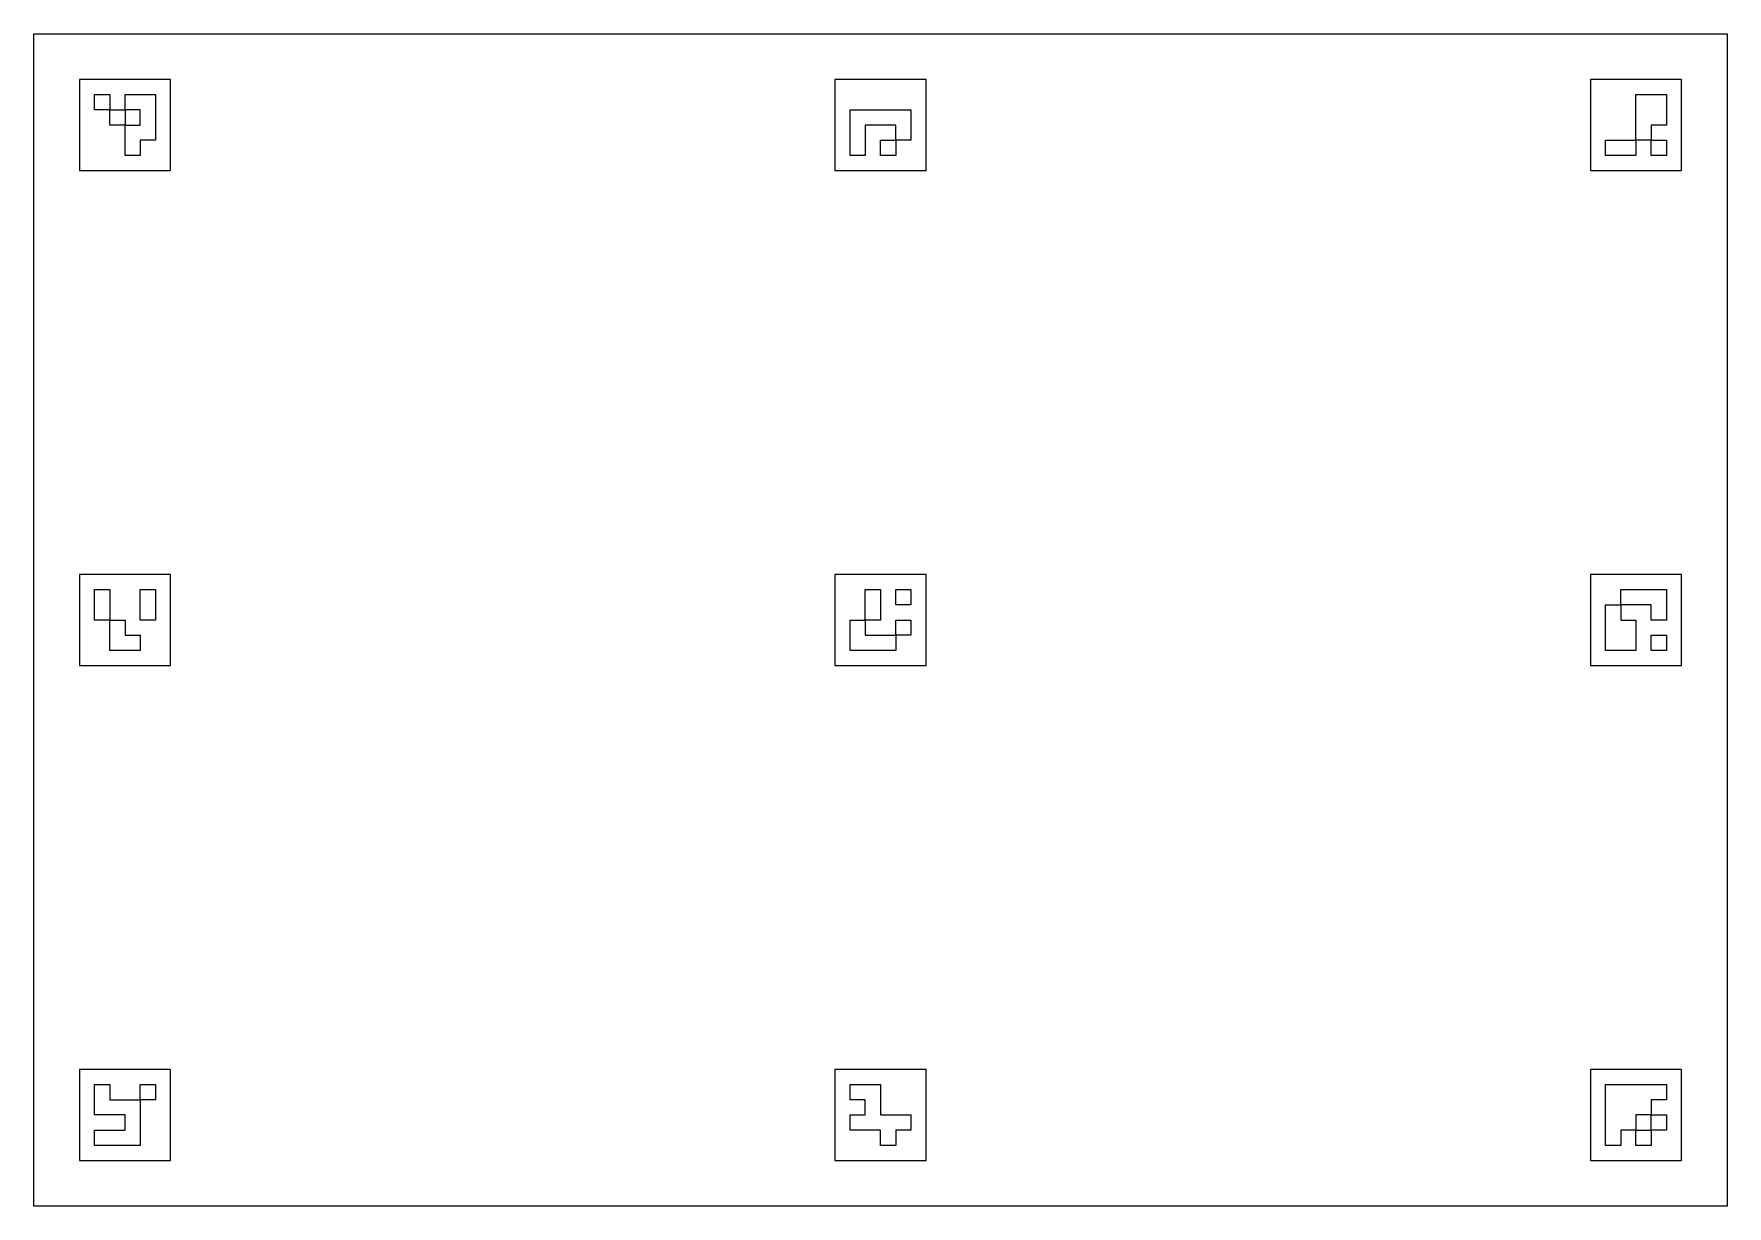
# Model space of a CAD drawing. Header units: metres. Extents: x 0 to 1300, y 0 to 900.
import ezdxf

# ---------------------------------------------------------------- set-up
doc = ezdxf.new("R2010")
doc.units = ezdxf.units.M

msp = doc.modelspace()

# ---------------------------------------------------------------- linework, layer by layer
at = {"layer": 'MARCO_NO_CORTAR', "color": 6}
msp.add_lwpolyline([(0, 900), (1300, 900), (1300, 0), (0, 0)], close=True, dxfattribs=at)
at = {"layer": 'PATRON', "color": 7}
for points in [[(35, 830), (35, 818.333), (35, 806.667), (35, 795), (46.667, 795), (58.333, 795), (70, 795), (81.667, 795), (93.333, 795), (105, 795), (105, 806.667), (105, 818.333), (105, 830), (105, 841.667), (105, 853.333), (105, 865), (93.333, 865), (81.667, 865), (70, 865), (58.333, 865), (46.667, 865), (35, 865), (35, 853.333), (35, 841.667)], [(615, 830), (615, 818.333), (615, 806.667), (615, 795), (626.667, 795), (638.333, 795), (650, 795), (661.667, 795), (673.333, 795), (685, 795), (685, 806.667), (685, 818.333), (685, 830), (685, 841.667), (685, 853.333), (685, 865), (673.333, 865), (661.667, 865), (650, 865), (638.333, 865), (626.667, 865), (615, 865), (615, 853.333), (615, 841.667)], [(1195, 830), (1195, 818.333), (1195, 806.667), (1195, 795), (1206.667, 795), (1218.333, 795), (1230, 795), (1241.667, 795), (1253.333, 795), (1265, 795), (1265, 806.667), (1265, 818.333), (1265, 830), (1265, 841.667), (1265, 853.333), (1265, 865), (1253.333, 865), (1241.667, 865), (1230, 865), (1218.333, 865), (1206.667, 865), (1195, 865), (1195, 853.333), (1195, 841.667)], [(46.667, 841.667), (46.667, 853.333), (58.333, 853.333), (58.333, 841.667)], [(70, 830), (58.333, 830), (58.333, 841.667), (70, 841.667), (70, 853.333), (81.667, 853.333), (93.333, 853.333), (93.333, 841.667), (93.333, 830), (93.333, 818.333), (81.667, 818.333), (81.667, 806.667), (70, 806.667), (70, 818.333)], [(1230, 830), (1230, 841.667), (1230, 853.333), (1241.667, 853.333), (1253.333, 853.333), (1253.333, 841.667), (1253.333, 830), (1241.667, 830), (1241.667, 818.333), (1230, 818.333)], [(70, 841.667), (70, 830), (81.667, 830), (81.667, 841.667)], [(661.667, 830), (650, 830), (638.333, 830), (638.333, 818.333), (638.333, 806.667), (626.667, 806.667), (626.667, 818.333), (626.667, 830), (626.667, 841.667), (638.333, 841.667), (650, 841.667), (661.667, 841.667), (673.333, 841.667), (673.333, 830), (673.333, 818.333), (661.667, 818.333)], [(650, 818.333), (661.667, 818.333), (661.667, 806.667), (650, 806.667)], [(1206.667, 806.667), (1206.667, 818.333), (1218.333, 818.333), (1230, 818.333), (1230, 806.667), (1218.333, 806.667)], [(1253.333, 818.333), (1253.333, 806.667), (1241.667, 806.667), (1241.667, 818.333)], [(35, 450), (35, 438.333), (35, 426.667), (35, 415), (46.667, 415), (58.333, 415), (70, 415), (81.667, 415), (93.333, 415), (105, 415), (105, 426.667), (105, 438.333), (105, 450), (105, 461.667), (105, 473.333), (105, 485), (93.333, 485), (81.667, 485), (70, 485), (58.333, 485), (46.667, 485), (35, 485), (35, 473.333), (35, 461.667)], [(615, 450), (615, 438.333), (615, 426.667), (615, 415), (626.667, 415), (638.333, 415), (650, 415), (661.667, 415), (673.333, 415), (685, 415), (685, 426.667), (685, 438.333), (685, 450), (685, 461.667), (685, 473.333), (685, 485), (673.333, 485), (661.667, 485), (650, 485), (638.333, 485), (626.667, 485), (615, 485), (615, 473.333), (615, 461.667)], [(1195, 450), (1195, 438.333), (1195, 426.667), (1195, 415), (1206.667, 415), (1218.333, 415), (1230, 415), (1241.667, 415), (1253.333, 415), (1265, 415), (1265, 426.667), (1265, 438.333), (1265, 450), (1265, 461.667), (1265, 473.333), (1265, 485), (1253.333, 485), (1241.667, 485), (1230, 485), (1218.333, 485), (1206.667, 485), (1195, 485), (1195, 473.333), (1195, 461.667)], [(46.667, 450), (46.667, 461.667), (46.667, 473.333), (58.333, 473.333), (58.333, 461.667), (58.333, 450)], [(81.667, 461.667), (81.667, 473.333), (93.333, 473.333), (93.333, 461.667), (93.333, 450), (81.667, 450)], [(638.333, 461.667), (638.333, 473.333), (650, 473.333), (650, 461.667), (650, 450), (638.333, 450)], [(661.667, 473.333), (673.333, 473.333), (673.333, 461.667), (661.667, 461.667)], [(1218.333, 473.333), (1230, 473.333), (1241.667, 473.333), (1253.333, 473.333), (1253.333, 461.667), (1253.333, 450), (1241.667, 450), (1241.667, 461.667), (1230, 461.667), (1218.333, 461.667)], [(1218.333, 426.667), (1206.667, 426.667), (1206.667, 438.333), (1206.667, 450), (1206.667, 461.667), (1218.333, 461.667), (1218.333, 450), (1230, 450), (1230, 438.333), (1230, 426.667)], [(58.333, 438.333), (58.333, 450), (70, 450), (70, 438.333), (81.667, 438.333), (81.667, 426.667), (70, 426.667), (58.333, 426.667)], [(638.333, 426.667), (626.667, 426.667), (626.667, 438.333), (626.667, 450), (638.333, 450), (638.333, 438.333), (650, 438.333), (661.667, 438.333), (661.667, 426.667), (650, 426.667)], [(661.667, 450), (673.333, 450), (673.333, 438.333), (661.667, 438.333)], [(1241.667, 426.667), (1241.667, 438.333), (1253.333, 438.333), (1253.333, 426.667)], [(35, 70), (35, 58.333), (35, 46.667), (35, 35), (46.667, 35), (58.333, 35), (70, 35), (81.667, 35), (93.333, 35), (105, 35), (105, 46.667), (105, 58.333), (105, 70), (105, 81.667), (105, 93.333), (105, 105), (93.333, 105), (81.667, 105), (70, 105), (58.333, 105), (46.667, 105), (35, 105), (35, 93.333), (35, 81.667)], [(615, 70), (615, 58.333), (615, 46.667), (615, 35), (626.667, 35), (638.333, 35), (650, 35), (661.667, 35), (673.333, 35), (685, 35), (685, 46.667), (685, 58.333), (685, 70), (685, 81.667), (685, 93.333), (685, 105), (673.333, 105), (661.667, 105), (650, 105), (638.333, 105), (626.667, 105), (615, 105), (615, 93.333), (615, 81.667)], [(1195, 70), (1195, 58.333), (1195, 46.667), (1195, 35), (1206.667, 35), (1218.333, 35), (1230, 35), (1241.667, 35), (1253.333, 35), (1265, 35), (1265, 46.667), (1265, 58.333), (1265, 70), (1265, 81.667), (1265, 93.333), (1265, 105), (1253.333, 105), (1241.667, 105), (1230, 105), (1218.333, 105), (1206.667, 105), (1195, 105), (1195, 93.333), (1195, 81.667)], [(46.667, 46.667), (46.667, 58.333), (58.333, 58.333), (70, 58.333), (70, 70), (58.333, 70), (46.667, 70), (46.667, 81.667), (46.667, 93.333), (58.333, 93.333), (58.333, 81.667), (70, 81.667), (81.667, 81.667), (81.667, 70), (81.667, 58.333), (81.667, 46.667), (70, 46.667), (58.333, 46.667)], [(81.667, 93.333), (93.333, 93.333), (93.333, 81.667), (81.667, 81.667)], [(650, 58.333), (638.333, 58.333), (626.667, 58.333), (626.667, 70), (638.333, 70), (638.333, 81.667), (626.667, 81.667), (626.667, 93.333), (638.333, 93.333), (650, 93.333), (650, 81.667), (650, 70), (661.667, 70), (673.333, 70), (673.333, 58.333), (661.667, 58.333), (661.667, 46.667), (650, 46.667)], [(1230, 58.333), (1218.333, 58.333), (1218.333, 46.667), (1206.667, 46.667), (1206.667, 58.333), (1206.667, 70), (1206.667, 81.667), (1206.667, 93.333), (1218.333, 93.333), (1230, 93.333), (1241.667, 93.333), (1253.333, 93.333), (1253.333, 81.667), (1241.667, 81.667), (1241.667, 70), (1253.333, 70), (1253.333, 58.333), (1241.667, 58.333), (1241.667, 46.667), (1230, 46.667)], [(1230, 58.333), (1241.667, 58.333), (1241.667, 70), (1230, 70)]]:
    msp.add_lwpolyline(points, close=True, dxfattribs=at)

doc.saveas('drawing.dxf')
